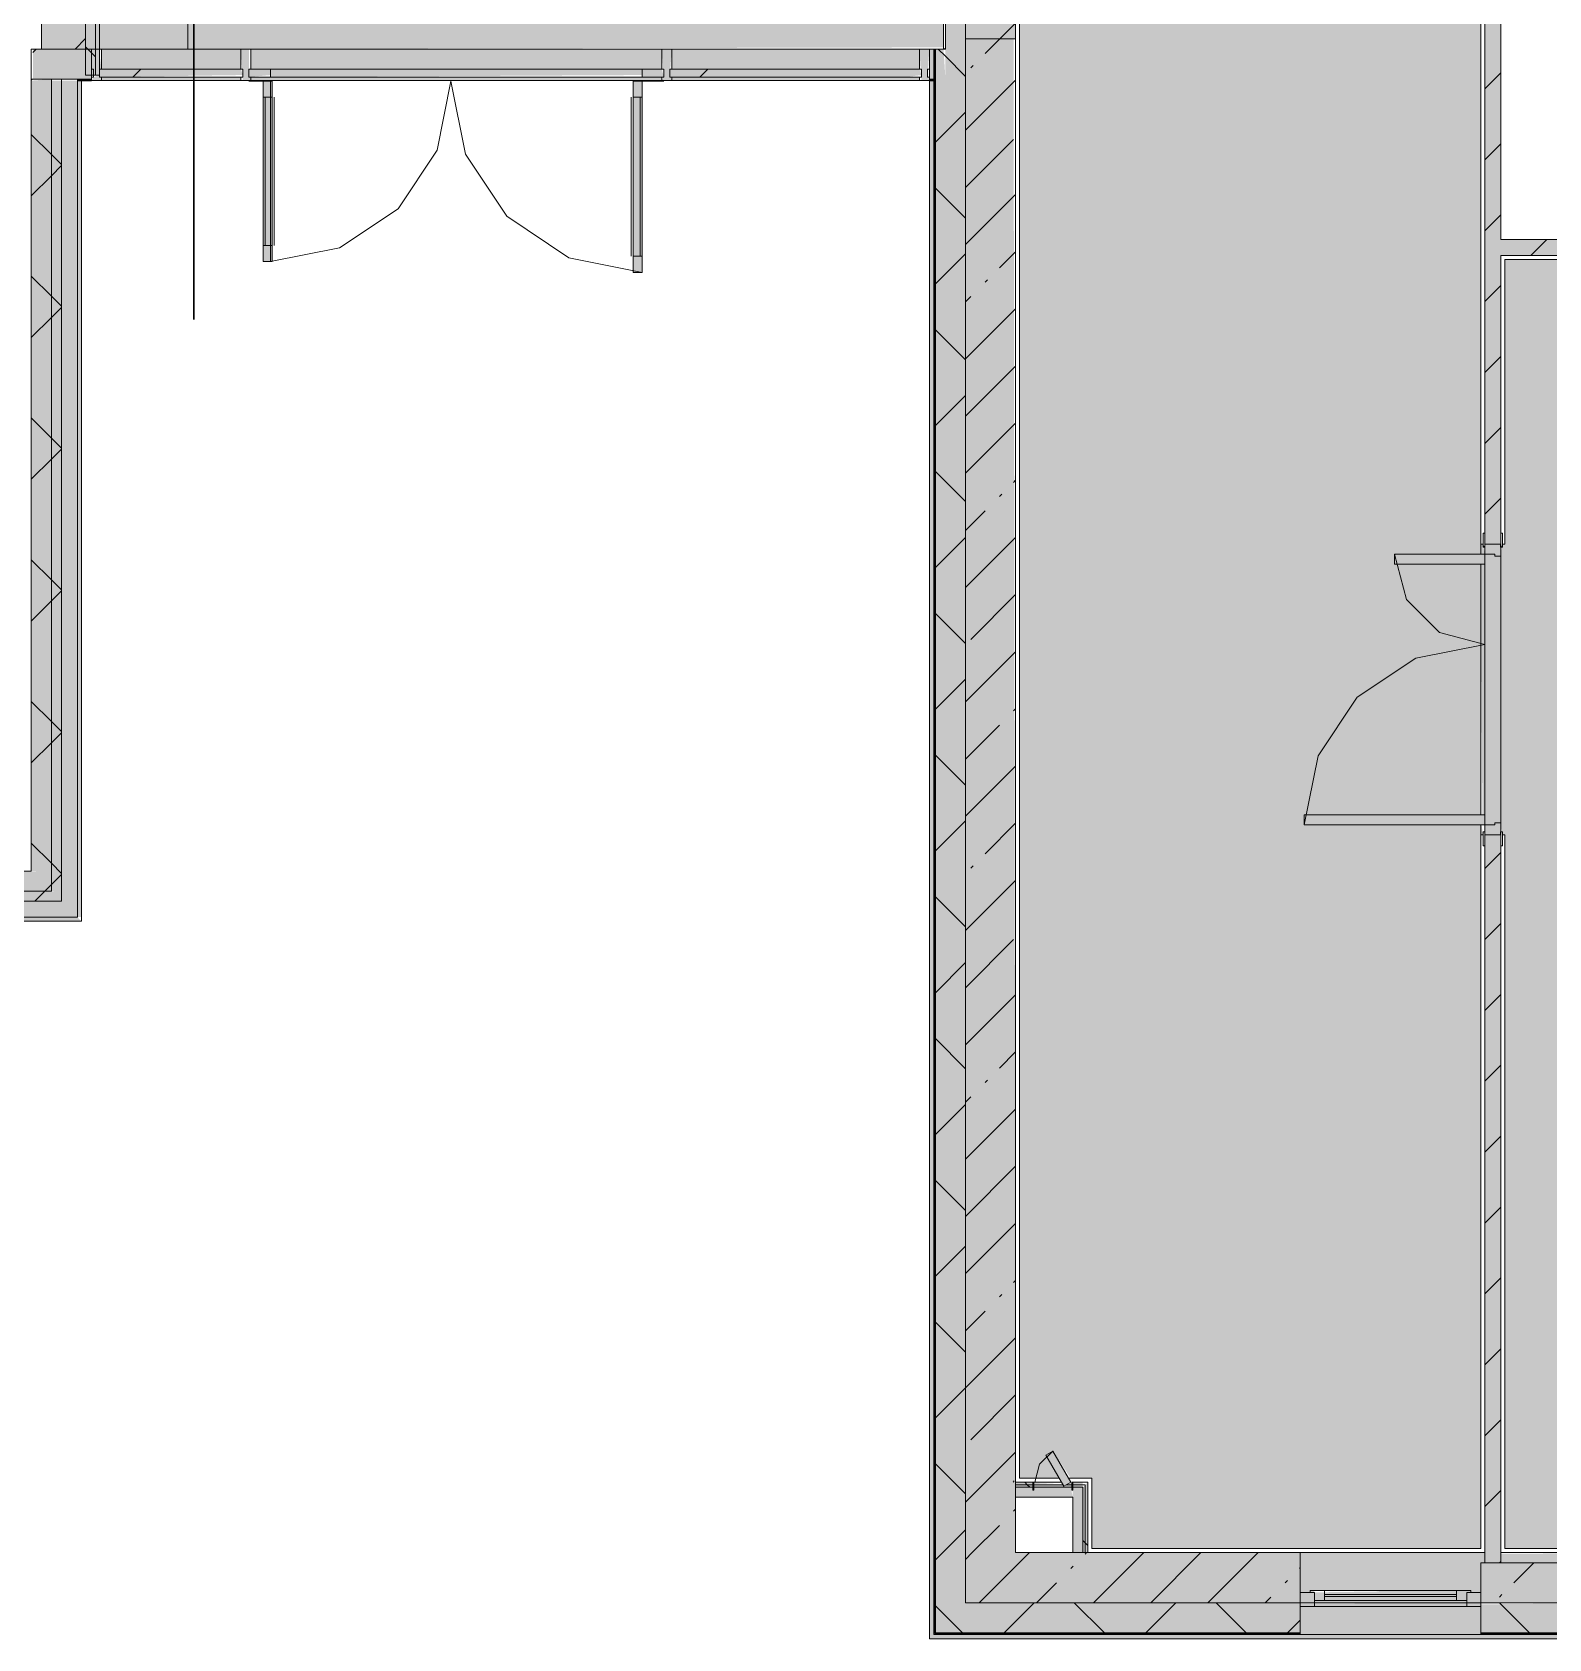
# Model space of a CAD drawing. Header units: millimetres. Extents: x -3817 to 677485, y -22715 to 103890.
# Drawn here: x -481.9 to -422.3, y -19606.1 to -19543 of the extents above; entities that cross this region are included whole.
import ezdxf

# ---------------------------------------------------------------- set-up
doc = ezdxf.new("R2010")
doc.units = ezdxf.units.MM
doc.layers.add('PDF _Геометрия', color=7, linetype='Continuous', true_color=0x1d1d1d)
doc.layers.add('PDF _Сплошная заливка', color=7, linetype='Continuous', true_color=0xffffff)

msp = doc.modelspace()

# ---------------------------------------------------------------- hatches: boundary and pattern name
at = {"layer": 'PDF _Сплошная заливка', "transparency": 33554559}
for points in [[(-480.3, -19543.639), (-479.791, -19543.639), (-479.791, -19512.931), (-481.523, -19512.931), (-481.523, -19543.639)], [(-473.295, -19544.875), (-473.374, -19544.584), (-473.374, -19543.639), (-473.689, -19543.639), (-473.61, -19544.875), (-473.374, -19544.875)], [(-472.118, -19544.426), (-457.154, -19544.426), (-457.154, -19543.639), (-473.295, -19543.639), (-473.295, -19544.426), (-472.524, -19544.426)], [(-457.154, -19544.875), (-456.76, -19544.875), (-456.839, -19544.662), (-456.76, -19543.639), (-457.154, -19543.639), (-457.075, -19544.741)], [(-456.76, -19544.426), (-447.036, -19544.426), (-447.036, -19543.639), (-456.76, -19543.639), (-456.76, -19544.324)], [(-446.643, -19544.875), (-446.721, -19544.662), (-446.643, -19543.639), (-447.036, -19543.639), (-446.958, -19544.875)], [(-446.091, -19604.66), (-445.225, -19604.66), (-445.225, -19544.82), (-446.013, -19544.82), (-446.091, -19543.639), (-446.406, -19543.639), (-446.406, -19604.66)], [(-443.257, -19602.692), (-443.338, -19543.245), (-445.225, -19543.245), (-445.225, -19602.692), (-444.243, -19602.692)], [(-479.24, -19544.741), (-473.61, -19544.662), (-473.689, -19544.426), (-479.24, -19544.426), (-479.24, -19544.662)], [(-472.524, -19544.741), (-457.926, -19544.662), (-457.926, -19544.426), (-472.524, -19544.426), (-472.524, -19544.662)], [(-447.571, -19544.741), (-446.958, -19544.662), (-447.036, -19544.426), (-456.839, -19544.426), (-456.839, -19544.741)], [(-481.917, -19575.921), (-481.13, -19575.921), (-481.13, -19544.82), (-481.917, -19544.883), (-481.917, -19574.729)], [(-481.13, -19576.709), (-480.736, -19576.709), (-480.736, -19544.883), (-481.13, -19544.883), (-481.13, -19575.921)], [(-480.736, -19577.102), (-480.106, -19577.102), (-480.106, -19544.883), (-480.736, -19544.883), (-480.736, -19576.709)], [(-480.106, -19577.732), (-479.949, -19577.728), (-479.949, -19544.883), (-480.106, -19544.883), (-480.106, -19577.102)], [(-473.689, -19544.875), (-473.689, -19544.741), (-479.161, -19544.741), (-479.161, -19544.875), (-475.775, -19544.875)], [(-458.28, -19544.875), (-457.154, -19544.875), (-457.154, -19544.741), (-473.295, -19544.741), (-473.295, -19544.875), (-463.936, -19544.875)], [(-441.013, -19600.125), (-440.619, -19600.125), (-440.623, -19600.027), (-443.257, -19600.027), (-443.257, -19600.125), (-441.092, -19600.125)], [(-440.619, -19602.692), (-440.521, -19602.692), (-440.521, -19600.027), (-440.619, -19600.125), (-440.619, -19602.57)], [(-439.389, -19604.66), (-432.076, -19604.66), (-432.076, -19602.692), (-445.225, -19602.692), (-445.225, -19604.66)], [(-431.207, -19604.566), (-425.541, -19604.566), (-425.48, -19604.221), (-425.541, -19604.172), (-431.525, -19604.251), (-431.525, -19604.566)], [(-298.223, -19606.078), (-298.223, -19605.904), (-446.469, -19605.841), (-446.469, -19604.66), (-446.643, -19604.66), (-446.643, -19606.078), (-300.29, -19606.078)], [(-432.076, -19605.904), (-424.99, -19605.841), (-424.99, -19604.66), (-432.076, -19604.701), (-432.076, -19605.865)]]:
    msp.add_hatch(color=256, dxfattribs=at).paths.add_polyline_path(points)
h = msp.add_hatch(color=256, dxfattribs=at)
h.paths.add_polyline_path([(-424.99, -19602.534), (-424.99, -19574.11), (-431.919, -19574.11), (-431.919, -19573.717), (-424.99, -19573.717), (-424.99, -19563.874), (-428.376, -19563.874), (-428.376, -19563.481), (-424.99, -19563.481), (-424.99, -19522.144), (-429.084, -19522.144), (-429.084, -19522.049), (-429.399, -19521.986), (-429.399, -19521.041), (-429.753, -19521.041), (-429.675, -19520.805), (-429.675, -19520.411), (-430.068, -19520.411), (-430.068, -19520.254), (-439.517, -19520.254), (-439.55, -19520.411), (-439.911, -19520.461), (-439.911, -19521.041), (-440.186, -19521.041), (-440.186, -19522.049), (-440.501, -19522.049), (-440.501, -19522.144), (-443.099, -19522.144), (-443.099, -19528.041), (-443.194, -19528.041), (-443.257, -19528.355), (-444.595, -19528.363), (-444.595, -19528.71), (-444.832, -19528.631), (-445.225, -19528.71), (-445.225, -19538.867), (-444.595, -19538.788), (-444.595, -19539.142), (-443.194, -19539.142), (-443.194, -19539.457), (-443.099, -19539.457), (-443.099, -19599.77), (-441.547, -19599.77), (-442.073, -19598.858), (-441.8, -19598.701), (-441.092, -19599.77), (-440.265, -19599.77), (-440.265, -19602.534), (-431.207, -19602.534)], flags=0)
h.paths.add_polyline_path([(-429.399, -19520.411), (-429.399, -19520.348), (-429.084, -19520.348), (-429.124, -19520.254), (-429.675, -19520.254), (-429.675, -19520.411)], flags=0)
h.paths.add_polyline_path([(-439.911, -19520.411), (-439.911, -19520.254), (-440.501, -19520.254), (-440.501, -19520.348), (-440.186, -19520.411)], flags=0)
h = msp.add_hatch(color=256, dxfattribs=at)
h.paths.add_polyline_path([(-443.257, -19543.245), (-443.257, -19539.261), (-445.225, -19539.335), (-445.225, -19543.245), (-443.338, -19543.245)], flags=0)
h.paths.add_polyline_path([(-444.832, -19528.237), (-443.257, -19528.237), (-443.257, -19520.411), (-445.225, -19520.461), (-445.177, -19528.237)], flags=0)
h = msp.add_hatch(color=256, dxfattribs=at)
h.paths.add_polyline_path([(-475.775, -19543.639), (-446.091, -19539.457), (-446.013, -19539.261), (-445.288, -19539.261), (-445.288, -19538.867), (-452.312, -19538.867), (-452.312, -19538.473), (-445.225, -19538.473), (-445.3, -19529.025), (-448.375, -19529.025), (-448.375, -19528.631), (-445.225, -19528.631), (-445.288, -19528.237), (-446.091, -19528.237), (-446.091, -19521.647), (-472.413, -19521.671), (-472.413, -19529.151), (-472.807, -19529.151), (-472.807, -19521.671), (-475.775, -19521.647), (-475.775, -19527.698), (-473.735, -19528.876), (-473.893, -19529.148), (-475.775, -19528.061), (-475.775, -19541.334)], flags=0)
h.paths.add_polyline_path([(-458.241, -19528.946), (-458.241, -19521.671), (-457.847, -19521.671), (-457.847, -19528.946)], flags=0)
h = msp.add_hatch(color=256, dxfattribs=at)
h.paths.add_polyline_path([(-446.013, -19544.82), (-445.225, -19544.82), (-445.288, -19539.261), (-446.013, -19539.261), (-446.013, -19544.662)], flags=0)
h.paths.add_polyline_path([(-445.288, -19528.237), (-445.225, -19521.647), (-446.013, -19521.647), (-446.013, -19528.237)], flags=0)
h = msp.add_hatch(color=256, dxfattribs=at)
h.paths.add_polyline_path([(-424.202, -19603.086), (-424.202, -19574.504), (-424.832, -19574.504), (-424.832, -19603.086)], flags=0)
h.paths.add_polyline_path([(-424.832, -19563.087), (-424.202, -19563.085), (-424.202, -19521.986), (-424.832, -19521.986), (-424.832, -19563.079)], flags=0)
h = msp.add_hatch(color=256, dxfattribs=at)
h.paths.add_polyline_path([(-475.775, -19543.639), (-446.091, -19543.575), (-446.091, -19539.457), (-473.718, -19543.349)], flags=0)
h.paths.add_polyline_path([(-479.24, -19543.639), (-475.775, -19543.639), (-475.775, -19533.049), (-479.24, -19533.049), (-479.24, -19541.334)], flags=0)
h = msp.add_hatch(color=256, dxfattribs=at)
h.paths.add_polyline_path([(-481.051, -19544.82), (-479.555, -19544.82), (-479.555, -19544.662), (-479.791, -19544.662), (-479.791, -19543.639), (-481.854, -19543.639), (-481.854, -19544.82), (-481.13, -19544.82)], flags=0)
h.paths.add_polyline_path([(-446.469, -19544.82), (-446.469, -19543.639), (-446.643, -19543.639), (-446.643, -19544.82)], flags=0)
h = msp.add_hatch(color=256, dxfattribs=at)
h.paths.add_polyline_path([(-479.161, -19544.875), (-479.24, -19544.662), (-479.476, -19544.741), (-479.555, -19544.875), (-479.24, -19544.875)], flags=0)
h.paths.add_polyline_path([(-479.24, -19544.426), (-479.161, -19544.426), (-479.24, -19543.836)], flags=0)
h = msp.add_hatch(color=256, dxfattribs=at)
h.paths.add_polyline_path([(-473.374, -19544.741), (-472.524, -19544.662), (-472.524, -19544.426), (-473.374, -19544.426), (-473.374, -19544.662)], flags=0)
h.paths.add_polyline_path([(-457.075, -19544.741), (-457.154, -19544.426), (-457.926, -19544.426), (-457.926, -19544.741), (-457.154, -19544.741)], flags=0)
h = msp.add_hatch(color=256, dxfattribs=at)
h.paths.add_polyline_path([(-420.817, -19551.749), (-420.817, -19551.119), (-424.202, -19551.119), (-424.202, -19551.749), (-421.053, -19551.749)], flags=0)
h.paths.add_polyline_path([(-407.038, -19551.749), (-407.038, -19551.119), (-413.337, -19551.119), (-413.337, -19551.749), (-407.038, -19551.749)], flags=0)
h = msp.add_hatch(color=256, dxfattribs=at)
h.paths.add_polyline_path([(-398.478, -19602.534), (-367, -19602.534), (-367, -19599.936), (-363.85, -19599.936), (-363.85, -19602.534), (-349.087, -19602.534), (-349.087, -19563.248), (-363.417, -19563.248), (-363.417, -19570.567), (-363.732, -19570.555), (-363.732, -19563.248), (-407.195, -19563.248), (-407.195, -19551.906), (-420.108, -19551.906), (-420.108, -19558.442), (-420.423, -19558.442), (-420.423, -19551.906), (-424.045, -19551.906), (-424.045, -19563.087), (-424.139, -19563.087), (-424.215, -19563.555), (-424.676, -19563.481), (-424.832, -19563.481), (-424.876, -19563.874), (-424.99, -19563.874), (-424.925, -19573.717), (-424.832, -19573.717), (-424.832, -19574.11), (-424.202, -19574.11), (-424.139, -19574.504), (-424.045, -19574.504), (-424.045, -19602.534), (-408.632, -19602.534), (-408.632, -19599.936), (-405.483, -19599.936), (-405.483, -19602.534), (-402.471, -19602.534)], flags=0)
h.paths.add_polyline_path([(-424.895, -19574.504), (-424.957, -19574.11), (-424.99, -19574.11), (-424.99, -19574.504)], flags=0)
h.paths.add_polyline_path([(-424.895, -19563.481), (-424.832, -19563.481), (-424.895, -19563.087), (-424.99, -19563.087), (-424.99, -19563.481)], flags=0)
at = {"layer": 'PDF _Сплошная заливка', "true_color": 0xe2e2e2, "transparency": 33554559}
h = msp.add_hatch(color=254, dxfattribs=at)
h.paths.add_polyline_path([(-424.832, -19574.504), (-424.202, -19574.504), (-424.202, -19574.032), (-424.439, -19574.11), (-424.832, -19574.11)], flags=0)
h.paths.add_polyline_path([(-424.202, -19563.559), (-424.202, -19563.087), (-424.832, -19563.087), (-424.832, -19563.481), (-424.215, -19563.555)], flags=0)
for points in [[(-424.832, -19563.874), (-424.854, -19563.481), (-428.376, -19563.481), (-428.376, -19563.874), (-424.872, -19563.874)], [(-429.351, -19574.11), (-424.832, -19574.11), (-424.832, -19573.717), (-431.919, -19573.717), (-431.919, -19574.11), (-429.98, -19574.11)], [(-441.364, -19600.086), (-441.092, -19599.928), (-441.8, -19598.701), (-442.073, -19598.858), (-441.547, -19599.77)]]:
    msp.add_hatch(color=254, dxfattribs=at).paths.add_polyline_path(points)
at = {"layer": 'PDF _Сплошная заливка', "transparency": 33554559}
h = msp.add_hatch(color=256, dxfattribs=at)
h.paths.add_polyline_path([(-481.13, -19576.709), (-481.13, -19575.921), (-486.641, -19575.98), (-486.641, -19576.709), (-481.917, -19576.709)], flags=0)
h.paths.add_polyline_path([(-551.537, -19576.709), (-541.915, -19576.664), (-541.915, -19575.921), (-551.537, -19575.991)], flags=0)
h.paths.add_polyline_path([(-525.376, -19576.709), (-525.376, -19575.921), (-534.828, -19575.921), (-534.828, -19576.709), (-526.006, -19576.709)], flags=0)
h.paths.add_polyline_path([(-513.03, -19576.709), (-503.176, -19576.709), (-503.176, -19575.921), (-518.29, -19575.921), (-518.29, -19576.709)], flags=0)
h = msp.add_hatch(color=256, dxfattribs=at)
h.paths.add_polyline_path([(-481.917, -19577.102), (-480.736, -19577.102), (-480.736, -19576.709), (-486.641, -19576.787), (-486.641, -19577.102), (-482.783, -19577.102)], flags=0)
h.paths.add_polyline_path([(-503.176, -19577.102), (-503.176, -19576.709), (-518.29, -19576.787), (-518.29, -19577.102), (-513.03, -19577.102)], flags=0)
h.paths.add_polyline_path([(-534.828, -19577.102), (-525.376, -19577.102), (-525.376, -19576.709), (-534.828, -19576.787)], flags=0)
h.paths.add_polyline_path([(-551.363, -19577.102), (-541.915, -19577.102), (-541.915, -19576.709), (-551.537, -19576.787), (-551.537, -19577.102)], flags=0)
h = msp.add_hatch(color=256, dxfattribs=at)
h.paths.add_polyline_path([(-480.3, -19577.732), (-480.106, -19577.732), (-480.112, -19577.102), (-486.641, -19577.102), (-486.641, -19577.732), (-480.736, -19577.732)], flags=0)
h.paths.add_polyline_path([(-529.394, -19577.732), (-525.376, -19577.732), (-525.376, -19577.102), (-534.828, -19577.102), (-534.828, -19577.732)], flags=0)
h.paths.add_polyline_path([(-518.29, -19577.732), (-503.176, -19577.732), (-503.176, -19577.102), (-518.29, -19577.102)], flags=0)
h.paths.add_polyline_path([(-551.537, -19577.732), (-541.915, -19577.732), (-541.915, -19577.102), (-551.537, -19577.102)], flags=0)
h = msp.add_hatch(color=256, dxfattribs=at)
h.paths.add_polyline_path([(-480.116, -19577.89), (-479.949, -19577.89), (-480.115, -19577.732), (-486.641, -19577.732), (-486.641, -19577.89), (-480.3, -19577.89)], flags=0)
h.paths.add_polyline_path([(-518.29, -19577.89), (-503.176, -19577.89), (-503.176, -19577.732), (-518.29, -19577.732)], flags=0)
h.paths.add_polyline_path([(-525.376, -19577.89), (-525.376, -19577.732), (-534.828, -19577.732), (-534.828, -19577.89), (-526.006, -19577.89)], flags=0)
h.paths.add_polyline_path([(-551.363, -19577.89), (-541.915, -19577.89), (-541.915, -19577.732), (-551.537, -19577.732), (-551.537, -19577.89)], flags=0)
h = msp.add_hatch(color=256, dxfattribs=at)
h.paths.add_polyline_path([(-441.262, -19600.027), (-440.619, -19600.027), (-440.619, -19599.928), (-441.098, -19599.932)], flags=0)
h.paths.add_polyline_path([(-443.099, -19600.027), (-441.444, -19599.947), (-441.455, -19599.928), (-443.257, -19599.928), (-443.257, -19600.027)], flags=0)
at = {"layer": 'PDF _Сплошная заливка', "true_color": 0xe7e7e7, "transparency": 33554559}
for points in [[(-442.2, -19600.519), (-441.013, -19600.519), (-441.092, -19600.125), (-443.257, -19600.125), (-443.257, -19600.519), (-443.099, -19600.519)], [(-440.619, -19602.692), (-440.619, -19600.125), (-441.013, -19600.125), (-441.013, -19602.692), (-440.888, -19602.692)]]:
    msp.add_hatch(color=254, dxfattribs=at).paths.add_polyline_path(points)
at = {"layer": 'PDF _Сплошная заливка', "transparency": 33554559}
h = msp.add_hatch(color=256, dxfattribs=at)
h.paths.add_polyline_path([(-249.327, -19604.66), (-235.626, -19604.66), (-235.626, -19603.086), (-227.359, -19603.086), (-227.359, -19604.66), (-220.273, -19604.66), (-220.273, -19602.692), (-255.704, -19602.692), (-255.704, -19603.086), (-253.736, -19603.086), (-253.736, -19604.66), (-253.185, -19604.66)], flags=0)
h.paths.add_polyline_path([(-384.44, -19604.66), (-384.44, -19603.086), (-376.173, -19603.086), (-376.173, -19604.66), (-369.086, -19604.66), (-369.086, -19602.692), (-404.518, -19602.692), (-404.518, -19603.086), (-402.55, -19603.086), (-402.55, -19604.66), (-384.991, -19604.66)], flags=0)
h.paths.add_polyline_path([(-284.05, -19604.66), (-276.964, -19604.66), (-276.964, -19602.692), (-284.05, -19602.703), (-284.05, -19602.987), (-284.05, -19603.086), (-284.05, -19603.951)], flags=0)
h.paths.add_polyline_path([(-262.791, -19604.66), (-262.791, -19602.692), (-269.877, -19602.745), (-269.877, -19604.66), (-263.342, -19604.66)], flags=0)
h.paths.add_polyline_path([(-202.163, -19604.66), (-202.163, -19602.692), (-213.186, -19602.692), (-213.186, -19603.086), (-209.249, -19603.086), (-209.249, -19604.66), (-202.714, -19604.66)], flags=0)
h.paths.add_polyline_path([(-320.663, -19604.66), (-320.663, -19603.086), (-312.395, -19603.086), (-312.395, -19604.66), (-305.309, -19604.66), (-305.309, -19602.692), (-340.741, -19602.692), (-340.741, -19603.086), (-338.772, -19603.091), (-338.772, -19604.66), (-321.214, -19604.66)], flags=0)
h.paths.add_polyline_path([(-432.076, -19604.66), (-424.99, -19604.66), (-424.99, -19603.086), (-424.832, -19603.086), (-424.832, -19602.692), (-432.076, -19602.692), (-432.076, -19604.566)], flags=0)
h.paths.add_polyline_path([(-176.731, -19604.66), (-176.18, -19604.632), (-176.18, -19603.086), (-174.605, -19603.086), (-174.605, -19602.692), (-195.077, -19602.692), (-195.077, -19603.086), (-194.289, -19603.086), (-194.289, -19604.66), (-189.329, -19604.66)], flags=0)
h.paths.add_polyline_path([(-414.842, -19604.66), (-411.604, -19604.66), (-411.604, -19602.692), (-424.202, -19602.73), (-424.202, -19603.086), (-418.691, -19603.086), (-418.691, -19604.66), (-418.14, -19604.66)], flags=0)
h.paths.add_polyline_path([(-362, -19604.66), (-354.914, -19604.66), (-354.914, -19603.086), (-349.087, -19603.086), (-349.087, -19602.692), (-362, -19602.764), (-362, -19604.566)], flags=0)
h.paths.add_polyline_path([(-179.889, -19604.566), (-189.329, -19604.566), (-189.329, -19604.251), (-189.329, -19604.172), (-176.731, -19604.251), (-176.731, -19604.566)], flags=0)
h.paths.add_polyline_path([(-208.698, -19604.566), (-208.698, -19604.251), (-208.698, -19604.172), (-202.714, -19604.251), (-202.714, -19604.566)], flags=0)
h.paths.add_polyline_path([(-189.88, -19604.566), (-193.738, -19604.566), (-193.738, -19604.251), (-193.738, -19604.172), (-189.88, -19604.251), (-189.88, -19604.387)], flags=0)
h.paths.add_polyline_path([(-277.515, -19604.566), (-283.499, -19604.566), (-283.499, -19604.251), (-283.499, -19604.172), (-277.515, -19604.251)], flags=0)
h.paths.add_polyline_path([(-226.808, -19604.566), (-226.808, -19604.251), (-226.808, -19604.172), (-220.824, -19604.251), (-220.824, -19604.566)], flags=0)
h.paths.add_polyline_path([(-249.327, -19604.566), (-253.185, -19604.566), (-253.185, -19604.251), (-253.185, -19604.172), (-249.327, -19604.251)], flags=0)
h.paths.add_polyline_path([(-305.86, -19604.566), (-311.844, -19604.566), (-311.87, -19604.238), (-311.844, -19604.172), (-305.86, -19604.251), (-305.86, -19604.433)], flags=0)
h.paths.add_polyline_path([(-248.776, -19604.566), (-248.776, -19604.251), (-248.776, -19604.172), (-236.178, -19604.251), (-236.178, -19604.566)], flags=0)
h.paths.add_polyline_path([(-267.561, -19604.566), (-269.326, -19604.566), (-269.326, -19604.251), (-269.326, -19604.172), (-263.342, -19604.251), (-263.342, -19604.566)], flags=0)
h.paths.add_polyline_path([(-397.589, -19604.566), (-397.589, -19604.251), (-397.589, -19604.172), (-384.991, -19604.251), (-384.991, -19604.566)], flags=0)
h.paths.add_polyline_path([(-369.637, -19604.566), (-375.622, -19604.566), (-375.622, -19604.251), (-375.622, -19604.172), (-369.637, -19604.251)], flags=0)
h.paths.add_polyline_path([(-338.221, -19604.566), (-338.221, -19604.251), (-338.221, -19604.172), (-334.363, -19604.251), (-334.363, -19604.566), (-337.481, -19604.566)], flags=0)
h.paths.add_polyline_path([(-333.019, -19604.566), (-333.812, -19604.566), (-333.812, -19604.251), (-333.812, -19604.172), (-321.214, -19604.251), (-321.214, -19604.566)], flags=0)
h.paths.add_polyline_path([(-398.478, -19604.566), (-401.999, -19604.566), (-401.999, -19604.251), (-401.999, -19604.172), (-398.14, -19604.251), (-398.14, -19604.566)], flags=0)
h.paths.add_polyline_path([(-361.433, -19604.566), (-361.449, -19604.566), (-361.449, -19604.251), (-361.449, -19604.172), (-355.465, -19604.251), (-355.465, -19604.566)], flags=0)
h.paths.add_polyline_path([(-430.8, -19604.566), (-431.525, -19604.511), (-431.525, -19604.251), (-431.525, -19604.172), (-425.541, -19604.251), (-425.541, -19604.566), (-430.659, -19604.566)], flags=0)
h.paths.add_polyline_path([(-418.14, -19604.566), (-418.14, -19604.251), (-418.14, -19604.172), (-412.156, -19604.251), (-412.156, -19604.566), (-414.842, -19604.566)], flags=0)
h.paths.add_polyline_path([(-347.827, -19603.086), (-347.827, -19602.692), (-348.496, -19602.715), (-348.496, -19603.086)], flags=0)
h = msp.add_hatch(color=256, dxfattribs=at)
h.paths.add_polyline_path([(-269.877, -19604.66), (-269.877, -19603.086), (-276.964, -19603.086), (-276.964, -19604.66)], flags=0)
h.paths.add_polyline_path([(-286.806, -19604.66), (-284.05, -19604.66), (-284.05, -19603.086), (-286.806, -19603.086), (-286.806, -19604.03)], flags=0)
h.paths.add_polyline_path([(-209.249, -19604.66), (-209.249, -19603.086), (-213.186, -19603.086), (-213.186, -19604.66)], flags=0)
h.paths.add_polyline_path([(-227.359, -19604.66), (-227.359, -19603.086), (-235.626, -19603.086), (-235.626, -19604.66), (-234.832, -19604.66)], flags=0)
h.paths.add_polyline_path([(-424.99, -19604.66), (-418.691, -19604.66), (-418.691, -19603.086), (-424.99, -19603.086), (-424.99, -19604.454)], flags=0)
h.paths.add_polyline_path([(-402.55, -19604.66), (-402.55, -19603.086), (-404.518, -19603.086), (-404.518, -19604.66)], flags=0)
h.paths.add_polyline_path([(-174.605, -19604.66), (-174.605, -19603.086), (-176.18, -19603.157), (-176.18, -19604.66)], flags=0)
h.paths.add_polyline_path([(-255.704, -19604.66), (-253.736, -19604.66), (-253.736, -19603.086), (-255.704, -19603.086), (-255.704, -19603.951)], flags=0)
h.paths.add_polyline_path([(-338.772, -19604.66), (-338.772, -19603.086), (-340.741, -19603.086), (-340.741, -19604.66)], flags=0)
h.paths.add_polyline_path([(-347.827, -19604.66), (-347.827, -19603.086), (-354.914, -19603.086), (-354.914, -19604.66), (-349.384, -19604.66)], flags=0)
h.paths.add_polyline_path([(-194.289, -19604.66), (-194.289, -19603.086), (-195.077, -19603.086), (-195.077, -19604.66)], flags=0)
h.paths.add_polyline_path([(-376.173, -19604.66), (-376.173, -19603.086), (-384.44, -19603.086), (-384.44, -19604.66)], flags=0)
h.paths.add_polyline_path([(-320.663, -19604.66), (-312.395, -19604.66), (-312.395, -19603.086), (-320.663, -19603.086), (-320.663, -19603.993)], flags=0)
h = msp.add_hatch(color=256, dxfattribs=at)
h.paths.add_polyline_path([(-446.406, -19605.841), (-432.076, -19605.841), (-432.076, -19604.66), (-446.406, -19604.66)], flags=0)
h.paths.add_polyline_path([(-194.289, -19605.841), (-194.289, -19604.66), (-202.163, -19604.66), (-202.103, -19605.841)], flags=0)
h.paths.add_polyline_path([(-174.605, -19605.841), (-163.975, -19605.841), (-163.975, -19604.66), (-176.18, -19604.66), (-176.18, -19605.841)], flags=0)
h.paths.add_polyline_path([(-253.736, -19605.841), (-253.736, -19604.66), (-262.791, -19604.66), (-262.791, -19605.841)], flags=0)
h.paths.add_polyline_path([(-235.626, -19605.841), (-227.359, -19605.841), (-227.359, -19604.66), (-235.626, -19604.66), (-235.626, -19605.526)], flags=0)
h.paths.add_polyline_path([(-276.964, -19605.841), (-269.877, -19605.841), (-269.877, -19604.66), (-276.964, -19604.66), (-276.964, -19605.526)], flags=0)
h.paths.add_polyline_path([(-220.273, -19605.841), (-209.249, -19605.841), (-209.249, -19604.66), (-220.273, -19604.66), (-220.273, -19605.526)], flags=0)
h.paths.add_polyline_path([(-284.05, -19605.841), (-284.05, -19604.66), (-286.806, -19604.66), (-286.806, -19605.841)], flags=0)
h.paths.add_polyline_path([(-349.384, -19605.841), (-338.772, -19605.841), (-338.772, -19604.66), (-354.914, -19604.66), (-354.914, -19605.841)], flags=0)
h.paths.add_polyline_path([(-376.173, -19605.841), (-376.173, -19604.66), (-384.44, -19604.66), (-384.44, -19605.841)], flags=0)
h.paths.add_polyline_path([(-362, -19605.841), (-362, -19604.66), (-369.086, -19604.66), (-369.086, -19605.841), (-365.748, -19605.841)], flags=0)
h.paths.add_polyline_path([(-320.663, -19605.841), (-312.395, -19605.841), (-312.395, -19604.66), (-320.663, -19604.66), (-320.663, -19605.526)], flags=0)
h.paths.add_polyline_path([(-305.309, -19605.841), (-298.223, -19605.841), (-298.223, -19604.66), (-305.309, -19604.66), (-305.309, -19605.526)], flags=0)
h.paths.add_polyline_path([(-402.55, -19605.841), (-402.55, -19604.66), (-411.604, -19604.66), (-411.604, -19605.841)], flags=0)
h.paths.add_polyline_path([(-418.691, -19605.841), (-418.691, -19604.66), (-424.99, -19604.722), (-424.99, -19605.841)], flags=0)

# ---------------------------------------------------------------- linework, layer by layer
at = {"layer": 'PDF _Геометрия', "color": 7, "lineweight": 9}
for points in [[(-475.775, -19527.698), (-475.775, -19521.647), (-476.327, -19521.647), (-476.327, -19521.986), (-476.327, -19527.301), (-476.327, -19521.986), (-476.327, -19521.647), (-476.327, -19520.411), (-479.791, -19520.411), (-479.791, -19512.931), (-481.523, -19512.931), (-481.523, -19543.639), (-479.791, -19543.639), (-479.791, -19532.498), (-479.791, -19530.923)], [(-424.202, -19521.986), (-424.832, -19521.986), (-424.832, -19562.654)], [(-421.053, -19551.119), (-421.21, -19551.119), (-421.21, -19521.986), (-421.84, -19521.986), (-424.202, -19521.986), (-424.202, -19551.119), (-421.84, -19551.119), (-421.84, -19521.986)], [(-479.791, -19532.498), (-477.901, -19532.498), (-476.327, -19532.498), (-476.327, -19530.45), (-476.327, -19527.743), (-476.327, -19532.498), (-479.791, -19532.498), (-479.791, -19532.891), (-479.791, -19533.049), (-479.791, -19544.662), (-479.24, -19544.662), (-479.24, -19533.049), (-476.327, -19533.049), (-475.933, -19533.049), (-475.775, -19533.049), (-475.775, -19528.061)], [(-479.397, -19544.662), (-479.397, -19533.049), (-479.397, -19532.891), (-476.327, -19532.891), (-475.933, -19532.891), (-475.933, -19527.971)], [(-446.013, -19539.261), (-446.013, -19543.639), (-446.091, -19543.639), (-446.469, -19543.639), (-446.643, -19543.639), (-446.643, -19544.883), (-446.469, -19544.883), (-446.643, -19544.883), (-446.643, -19544.426)], [(-445.288, -19539.261), (-446.091, -19539.261), (-446.091, -19543.639), (-446.013, -19543.639)], [(-446.643, -19544.82), (-446.469, -19544.82), (-446.469, -19543.639), (-446.469, -19544.82), (-446.469, -19544.844), (-446.469, -19544.883), (-446.469, -19604.66), (-446.469, -19605.865), (-446.469, -19605.904), (-432.076, -19605.904), (-432.076, -19604.66), (-445.225, -19604.66), (-445.225, -19543.639), (-445.225, -19543.245), (-445.225, -19539.694), (-445.225, -19543.245), (-443.257, -19543.245), (-443.257, -19539.694)], [(-444.459, -19543.82), (-443.884, -19543.245), (-443.257, -19542.618)], [(-479.949, -19544.883), (-479.555, -19544.883), (-479.555, -19543.639), (-481.854, -19543.639), (-481.878, -19543.639), (-481.917, -19543.639), (-481.917, -19544.82), (-481.917, -19544.844), (-481.917, -19544.883)], [(-481.854, -19543.77), (-481.723, -19543.639)], [(-480.198, -19543.639), (-479.791, -19543.232)], [(-479.397, -19543.946), (-479.791, -19543.552)], [(-479.555, -19543.789), (-479.704, -19543.639)], [(-473.689, -19543.639), (-479.161, -19543.639)], [(-473.295, -19544.426), (-473.295, -19543.639), (-473.689, -19543.639), (-473.689, -19544.426), (-473.61, -19544.426), (-473.61, -19544.741), (-473.689, -19544.741), (-473.689, -19544.875), (-473.295, -19544.875), (-473.295, -19544.741)], [(-447.036, -19544.741), (-456.76, -19544.741), (-456.839, -19544.741), (-456.839, -19544.426), (-456.76, -19544.426), (-456.76, -19543.639), (-457.154, -19543.639), (-457.154, -19544.426), (-457.154, -19543.639), (-473.295, -19543.639), (-457.154, -19543.639)], [(-457.154, -19544.426), (-473.295, -19544.426), (-473.295, -19543.639)], [(-447.036, -19543.639), (-456.76, -19543.639)], [(-446.43, -19543.639), (-446.43, -19544.82), (-446.43, -19604.66), (-446.43, -19605.841), (-446.43, -19605.865), (-432.076, -19605.865)], [(-446.406, -19543.639), (-446.406, -19544.82), (-446.406, -19604.66), (-446.406, -19605.841), (-432.076, -19605.841)], [(-445.225, -19544.713), (-446.013, -19543.925), (-446.299, -19543.639)], [(-445.225, -19544.82), (-445.225, -19543.639)], [(-477.933, -19544.741), (-477.618, -19544.426)], [(-473.374, -19544.741), (-473.374, -19544.426)], [(-457.926, -19544.426), (-472.524, -19544.426)], [(-457.075, -19544.426), (-457.075, -19544.741)], [(-455.663, -19544.741), (-455.348, -19544.426)], [(-445.02, -19544.381), (-444.926, -19544.288)], [(-481.917, -19544.662), (-481.917, -19544.883), (-481.917, -19575.921), (-482.783, -19575.921), (-486.641, -19575.921), (-486.641, -19577.89), (-479.949, -19577.89), (-479.949, -19577.732), (-479.949, -19575.921), (-479.949, -19544.883), (-480.106, -19544.883)], [(-486.641, -19577.732), (-480.106, -19577.732), (-480.106, -19577.102), (-480.106, -19575.921), (-480.106, -19544.883), (-480.106, -19544.844), (-480.106, -19544.82), (-480.736, -19544.82), (-480.736, -19544.883), (-480.736, -19575.921), (-480.736, -19576.709), (-480.736, -19577.102), (-486.641, -19577.102)], [(-486.641, -19576.709), (-481.13, -19576.709), (-481.13, -19575.921), (-481.13, -19544.883), (-481.13, -19544.82), (-480.736, -19544.82)], [(-481.917, -19544.82), (-481.854, -19544.82)], [(-481.13, -19544.82), (-481.854, -19544.82), (-481.13, -19544.82), (-480.736, -19544.82), (-480.106, -19544.82), (-479.555, -19544.82)], [(-480.106, -19544.844), (-479.555, -19544.844)], [(-479.161, -19544.741), (-479.161, -19544.875), (-479.161, -19544.741)], [(-473.689, -19544.741), (-479.161, -19544.741)], [(-473.689, -19544.741), (-473.689, -19544.875), (-473.689, -19544.741)], [(-457.154, -19544.741), (-473.295, -19544.741), (-473.295, -19544.875), (-457.154, -19544.875), (-457.154, -19544.741), (-457.154, -19544.875), (-456.76, -19544.875), (-456.76, -19544.741)], [(-472.524, -19544.741), (-457.926, -19544.741)], [(-457.926, -19544.875), (-472.524, -19544.875)], [(-456.76, -19544.741), (-456.76, -19544.875), (-456.76, -19544.741)], [(-447.036, -19544.741), (-447.036, -19544.875), (-447.036, -19544.741)], [(-446.643, -19544.662), (-446.643, -19604.66), (-446.643, -19544.883)], [(-446.643, -19544.844), (-446.469, -19544.844), (-446.469, -19544.82)], [(-446.469, -19544.883), (-446.469, -19544.844)], [(-445.225, -19546.831), (-443.257, -19544.863)], [(-424.832, -19545.208), (-424.202, -19544.578)], [(-446.406, -19547.295), (-445.225, -19546.114)], [(-480.736, -19548.175), (-481.13, -19547.781), (-481.917, -19546.994)], [(-445.225, -19549.076), (-443.336, -19547.187)], [(-424.832, -19547.992), (-424.202, -19547.362)], [(-481.917, -19549.4), (-481.13, -19548.613), (-480.736, -19548.219)], [(-445.225, -19550.28), (-446.406, -19549.099)], [(-445.225, -19551.321), (-443.257, -19549.353)], [(-424.832, -19550.775), (-424.202, -19550.145)], [(-423.022, -19551.749), (-422.392, -19551.119)], [(-446.406, -19552.863), (-445.225, -19551.682)], [(-443.897, -19552.238), (-443.257, -19551.598)], [(-424.202, -19562.654), (-424.202, -19551.749), (-421.053, -19551.749)], [(-480.736, -19553.743), (-481.13, -19553.349), (-481.917, -19552.562)], [(-444.459, -19552.8), (-444.365, -19552.706)], [(-424.832, -19553.559), (-424.202, -19552.929)], [(-481.917, -19554.968), (-481.13, -19554.181), (-480.736, -19553.787)], [(-445.225, -19553.566), (-445.02, -19553.361)], [(-445.225, -19555.811), (-443.257, -19553.843)], [(-445.225, -19555.848), (-446.406, -19554.667)], [(-424.832, -19556.343), (-424.202, -19555.713)], [(-445.225, -19558.056), (-443.257, -19556.088)], [(-446.406, -19558.43), (-445.225, -19557.249)], [(-480.736, -19559.31), (-481.13, -19558.916), (-481.917, -19558.129)], [(-445.225, -19560.301), (-443.257, -19558.333)], [(-424.832, -19559.127), (-424.202, -19558.497)], [(-481.917, -19560.536), (-481.13, -19559.748), (-480.736, -19559.355)], [(-445.225, -19561.415), (-446.406, -19560.234)], [(-443.336, -19560.657), (-443.257, -19560.578)], [(-443.897, -19561.218), (-443.804, -19561.125)], [(-424.832, -19561.911), (-424.202, -19561.281)], [(-445.225, -19562.546), (-444.459, -19561.779)], [(-446.406, -19563.998), (-445.225, -19562.817)], [(-445.225, -19564.791), (-443.257, -19562.823)], [(-424.832, -19563.087), (-424.202, -19563.087)], [(-424.202, -19563.205), (-424.202, -19574.386)], [(-480.736, -19564.878), (-481.13, -19564.484), (-481.917, -19563.697)], [(-424.832, -19573.717), (-424.832, -19563.874)], [(-481.917, -19566.103), (-481.13, -19565.316), (-480.736, -19564.922)], [(-445.02, -19566.831), (-443.257, -19565.068)], [(-445.225, -19566.983), (-446.406, -19565.802)], [(-445.225, -19569.281), (-443.257, -19567.313)], [(-446.406, -19569.566), (-445.225, -19568.385)], [(-480.736, -19570.445), (-481.13, -19570.052), (-481.917, -19569.264)], [(-443.336, -19569.637), (-443.257, -19569.558)], [(-445.225, -19571.526), (-443.897, -19570.198)], [(-481.917, -19571.671), (-481.13, -19570.883), (-480.736, -19570.49)], [(-445.225, -19572.55), (-446.406, -19571.369)], [(-445.225, -19573.771), (-443.257, -19571.803)], [(-446.406, -19575.133), (-445.225, -19573.952)], [(-444.459, -19575.249), (-443.257, -19574.048)], [(-424.202, -19574.504), (-424.832, -19574.504)], [(-480.736, -19576.013), (-481.13, -19575.619), (-481.917, -19574.832)], [(-424.832, -19574.937), (-424.832, -19603.086), (-424.99, -19603.086), (-424.99, -19604.66), (-418.691, -19604.66), (-418.691, -19605.904), (-411.604, -19605.904), (-411.604, -19604.66), (-418.691, -19604.66), (-424.99, -19604.66), (-424.99, -19605.904), (-418.691, -19605.904), (-418.691, -19604.66), (-418.691, -19603.086), (-424.202, -19603.086), (-424.202, -19574.937)], [(-424.832, -19575.829), (-424.202, -19575.2)], [(-445.02, -19575.811), (-444.926, -19575.717)], [(-481.781, -19577.102), (-481.387, -19576.709), (-481.13, -19576.451), (-480.736, -19576.057)], [(-445.225, -19578.261), (-443.257, -19576.293)], [(-445.225, -19578.118), (-446.406, -19576.937)], [(-424.832, -19578.613), (-424.202, -19577.983)], [(-445.225, -19580.506), (-443.336, -19578.617)], [(-446.406, -19580.701), (-445.225, -19579.52)], [(-445.225, -19582.751), (-443.257, -19580.783)], [(-424.832, -19581.397), (-424.202, -19580.767)], [(-445.225, -19583.686), (-446.406, -19582.505)], [(-443.897, -19583.668), (-443.257, -19583.028)], [(-424.832, -19584.181), (-424.202, -19583.551)], [(-444.459, -19584.229), (-444.365, -19584.136)], [(-445.225, -19584.996), (-445.02, -19584.791)], [(-446.406, -19586.268), (-445.225, -19585.087)], [(-445.225, -19587.241), (-443.257, -19585.273)], [(-424.832, -19586.965), (-424.202, -19586.335)], [(-445.225, -19589.486), (-443.257, -19587.518)], [(-445.225, -19589.253), (-446.406, -19588.072)], [(-424.832, -19589.748), (-424.202, -19589.118)], [(-445.225, -19591.731), (-443.257, -19589.763)], [(-446.406, -19591.836), (-445.225, -19590.655)], [(-443.336, -19592.087), (-443.257, -19592.008)], [(-424.832, -19592.532), (-424.202, -19591.902)], [(-443.897, -19592.648), (-443.804, -19592.555)], [(-445.225, -19594.821), (-446.406, -19593.64)], [(-445.225, -19593.976), (-444.459, -19593.209)], [(-445.225, -19596.221), (-443.257, -19594.253)], [(-424.832, -19595.316), (-424.202, -19594.686)], [(-446.406, -19597.403), (-445.225, -19596.222)], [(-445.02, -19598.261), (-443.257, -19596.498)], [(-424.832, -19598.1), (-424.202, -19597.47)], [(-445.225, -19600.711), (-443.257, -19598.743)], [(-445.225, -19600.388), (-446.406, -19599.207)], [(-443.359, -19599.924), (-443.31, -19599.875)], [(-442.588, -19599.928), (-441.455, -19599.928), (-443.257, -19599.928), (-443.257, -19600.519), (-441.013, -19600.519), (-441.013, -19602.692), (-440.422, -19602.692), (-440.422, -19599.928), (-440.521, -19599.928), (-441.013, -19599.928)], [(-442.705, -19600.125), (-442.803, -19600.027), (-442.902, -19599.928)], [(-443.257, -19600.027), (-441.398, -19600.027)], [(-443.257, -19600.125), (-441.013, -19600.125), (-440.619, -19600.125), (-440.619, -19602.692)], [(-441.013, -19600.519), (-442.588, -19600.519)], [(-441.262, -19600.027), (-441.013, -19600.027), (-440.619, -19600.027), (-440.521, -19600.027), (-440.521, -19602.692)], [(-424.832, -19600.884), (-424.202, -19600.254)], [(-443.336, -19601.067), (-443.257, -19600.988)], [(-446.406, -19602.971), (-445.225, -19601.79)], [(-445.225, -19602.956), (-444.961, -19602.692), (-443.897, -19601.628)], [(-440.422, -19602.408), (-440.521, -19602.309), (-440.619, -19602.211)], [(-444.685, -19604.66), (-442.716, -19602.692)], [(-440.53, -19602.75), (-440.471, -19602.692)], [(-440.195, -19604.66), (-438.226, -19602.692)], [(-437.95, -19604.66), (-435.981, -19602.692)], [(-435.705, -19604.66), (-433.736, -19602.692)], [(-424.99, -19604.66), (-432.076, -19604.66), (-432.076, -19602.692), (-424.832, -19602.692)], [(-424.832, -19603.086), (-424.202, -19603.086)], [(-424.251, -19603.086), (-424.202, -19603.037)], [(-424.202, -19602.692), (-424.045, -19602.692), (-408.632, -19602.692)], [(-423.692, -19603.873), (-422.905, -19603.086)], [(-441.091, -19603.312), (-440.998, -19603.218)], [(-432.672, -19603.873), (-432.579, -19603.78)], [(-432.111, -19603.312), (-432.076, -19603.277)], [(-442.44, -19604.66), (-441.652, -19603.873)], [(-431.525, -19604.251), (-432.076, -19604.251)], [(-431.683, -19604.172), (-425.384, -19604.172)], [(-431.131, -19604.172), (-431.131, -19604.566)], [(-431.131, -19604.33), (-425.935, -19604.33)], [(-425.935, -19604.408), (-431.131, -19604.408)], [(-425.935, -19604.172), (-425.935, -19604.566)], [(-424.99, -19604.251), (-425.541, -19604.251)], [(-424.254, -19604.434), (-424.16, -19604.341)], [(-446.643, -19606.078), (-446.643, -19604.66), (-446.643, -19606.078)], [(-445.34, -19605.841), (-446.406, -19604.775)], [(-443.709, -19605.841), (-442.528, -19604.66)], [(-439.772, -19605.841), (-440.953, -19604.66)], [(-438.142, -19605.841), (-436.961, -19604.66)], [(-434.205, -19605.841), (-435.386, -19604.66)], [(-433.46, -19604.66), (-433.234, -19604.434)], [(-432.076, -19604.802), (-424.99, -19604.802)], [(-423.07, -19605.841), (-424.251, -19604.66)], [(-432.574, -19605.841), (-432.076, -19605.344)], [(-298.223, -19606.078), (-446.643, -19606.078), (-298.223, -19606.078)], [(-424.99, -19605.841), (-418.691, -19605.841)], [(-424.99, -19605.865), (-418.691, -19605.865)]]:
    msp.add_lwpolyline(points, dxfattribs=at)
at = {"layer": 'PDF _Геометрия', "color": 7, "lineweight": 30}
msp.add_lwpolyline([(-475.539, -19521.986), (-475.539, -19554.268)], dxfattribs=at)
at = {"layer": 'PDF _Геометрия', "color": 253, "lineweight": 9, "true_color": 0xaaaaaa}
for points in [[(-424.895, -19563.087), (-424.99, -19563.087), (-424.99, -19563.481), (-424.99, -19522.144), (-429.084, -19522.144), (-429.084, -19522.049)], [(-475.775, -19532.985), (-475.775, -19528.061), (-475.775, -19543.639), (-447.036, -19543.639), (-479.24, -19543.639), (-479.24, -19533.049)], [(-443.194, -19539.457), (-443.099, -19539.457), (-443.099, -19599.77), (-441.547, -19599.77)], [(-472.524, -19544.741), (-472.524, -19544.426)], [(-457.926, -19544.426), (-457.926, -19544.741)], [(-457.926, -19544.899), (-457.926, -19552.41), (-460.8, -19551.838), (-463.237, -19550.21), (-464.865, -19547.773), (-465.437, -19544.899), (-465.977, -19547.61), (-467.513, -19549.909), (-469.812, -19551.446), (-472.524, -19551.985), (-472.524, -19544.899), (-473.374, -19544.899), (-472.524, -19544.899)], [(-443.257, -19544.662), (-443.257, -19599.928)], [(-472.807, -19545.529), (-472.453, -19545.529)], [(-472.728, -19551.355), (-472.728, -19545.529)], [(-472.382, -19551.355), (-472.382, -19545.529)], [(-458.351, -19551.78), (-458.351, -19545.529)], [(-457.926, -19545.529), (-458.28, -19545.529)], [(-458.004, -19551.78), (-458.004, -19545.529)], [(-472.807, -19551.355), (-472.453, -19551.355)], [(-457.926, -19551.78), (-458.28, -19551.78)], [(-420.817, -19551.812), (-420.817, -19551.906), (-420.423, -19551.906), (-424.045, -19551.906), (-424.045, -19563.087), (-424.139, -19563.087)], [(-424.139, -19574.504), (-424.045, -19574.504), (-424.045, -19602.534), (-411.762, -19602.534), (-408.632, -19602.534), (-408.632, -19599.936), (-405.483, -19599.936), (-405.483, -19602.534), (-402.471, -19602.534), (-367, -19602.534), (-367, -19599.936), (-363.85, -19599.936), (-363.85, -19602.534), (-349.087, -19602.534), (-349.087, -19563.248), (-363.417, -19563.248)], [(-431.919, -19574.11), (-431.379, -19571.398), (-429.843, -19569.099), (-427.544, -19567.563), (-424.832, -19567.024), (-426.604, -19566.549), (-427.901, -19565.252), (-428.376, -19563.481)], [(-441.183, -19599.77), (-440.265, -19599.77), (-440.265, -19602.534), (-424.99, -19602.534), (-424.99, -19574.11), (-424.99, -19574.504), (-424.895, -19574.504)], [(-442.509, -19599.928), (-442.319, -19599.22), (-441.8, -19598.701)], [(-443.257, -19600.519), (-443.257, -19602.692)], [(-431.207, -19602.692), (-424.824, -19602.692)], [(-424.202, -19602.692), (-408.632, -19602.692)]]:
    msp.add_lwpolyline(points, dxfattribs=at)
for points in [[(-446.091, -19539.457), (-446.091, -19543.421)], [(-446.091, -19543.639), (-446.406, -19543.639)], [(-473.374, -19544.741), (-473.374, -19544.426), (-472.524, -19544.426), (-472.524, -19544.741)], [(-457.926, -19544.741), (-457.926, -19544.426), (-457.075, -19544.426), (-457.075, -19544.741)], [(-472.453, -19544.899), (-472.807, -19544.899), (-472.807, -19551.985), (-472.453, -19551.985), (-472.453, -19544.899), (-472.807, -19544.899), (-472.807, -19551.985), (-472.453, -19551.985)], [(-472.524, -19544.584), (-472.524, -19544.741)], [(-458.28, -19544.899), (-457.926, -19544.899), (-457.926, -19552.41), (-458.28, -19552.41), (-458.28, -19544.899), (-458.28, -19552.41), (-457.926, -19552.41), (-457.926, -19544.899)], [(-457.926, -19544.741), (-457.926, -19544.584)], [(-457.075, -19544.899), (-457.926, -19544.899)], [(-424.832, -19563.205), (-424.832, -19562.654), (-424.895, -19562.654), (-424.895, -19563.205)], [(-424.139, -19563.205), (-424.139, -19562.654), (-424.202, -19562.654), (-424.202, -19563.205)], [(-424.832, -19563.481), (-424.439, -19563.481), (-424.439, -19563.559), (-424.202, -19563.559), (-424.202, -19563.087), (-424.832, -19563.087)], [(-424.202, -19563.205), (-424.202, -19563.087), (-424.21, -19563.087), (-424.21, -19563.205)], [(-428.376, -19563.481), (-428.376, -19563.874), (-424.832, -19563.874), (-424.832, -19563.481)], [(-424.99, -19573.717), (-424.99, -19563.874)], [(-431.919, -19574.11), (-424.832, -19574.11), (-424.832, -19573.717), (-431.919, -19573.717)], [(-424.832, -19574.11), (-424.832, -19574.504), (-424.202, -19574.504), (-424.202, -19574.032), (-424.439, -19574.032), (-424.439, -19574.11)], [(-424.832, -19574.386), (-424.895, -19574.386), (-424.895, -19574.937), (-424.832, -19574.937)], [(-424.202, -19574.386), (-424.21, -19574.386), (-424.21, -19574.504), (-424.202, -19574.504)], [(-424.139, -19574.386), (-424.202, -19574.386), (-424.202, -19574.937), (-424.139, -19574.937)], [(-441.8, -19598.701), (-442.073, -19598.858), (-441.364, -19600.086), (-441.092, -19599.928)], [(-442.548, -19600.243), (-442.548, -19599.928), (-442.588, -19599.928), (-442.588, -19600.243)], [(-441.052, -19600.243), (-441.013, -19600.243), (-441.013, -19599.928), (-441.052, -19599.928)]]:
    msp.add_lwpolyline(points, close=True, dxfattribs=at)
at = {"layer": 'PDF _Геометрия', "color": 7, "lineweight": 9}
for points in [[(-479.24, -19544.741), (-479.24, -19544.426), (-479.161, -19544.426), (-479.161, -19543.639), (-479.555, -19543.639), (-479.555, -19544.426), (-479.476, -19544.426), (-479.476, -19544.741), (-479.555, -19544.741), (-479.555, -19544.875), (-479.161, -19544.875), (-479.161, -19544.741)], [(-479.161, -19543.639), (-473.689, -19543.639), (-473.689, -19544.426), (-479.161, -19544.426)], [(-456.76, -19543.639), (-447.036, -19543.639), (-447.036, -19544.426), (-456.76, -19544.426)], [(-446.643, -19544.741), (-446.721, -19544.741), (-446.721, -19544.426), (-446.643, -19544.426), (-446.643, -19543.639), (-447.036, -19543.639), (-447.036, -19544.426), (-446.958, -19544.426), (-446.958, -19544.741), (-447.036, -19544.741), (-447.036, -19544.875), (-446.643, -19544.875)], [(-445.225, -19543.245), (-445.225, -19602.692), (-445.225, -19604.66), (-432.076, -19604.66), (-432.076, -19602.692), (-443.257, -19602.692), (-443.257, -19543.245)], [(-479.24, -19544.741), (-473.61, -19544.741), (-473.61, -19544.426), (-479.24, -19544.426)], [(-456.839, -19544.741), (-446.958, -19544.741), (-446.958, -19544.426), (-456.839, -19544.426)], [(-479.161, -19544.875), (-473.689, -19544.875)], [(-456.76, -19544.875), (-447.036, -19544.875)], [(-432.076, -19604.802), (-432.076, -19604.251), (-431.525, -19604.251), (-431.525, -19604.802)], [(-425.384, -19604.172), (-431.683, -19604.172), (-431.683, -19604.251), (-431.525, -19604.251), (-431.525, -19604.566), (-425.541, -19604.566), (-425.541, -19604.251), (-425.384, -19604.251)], [(-425.541, -19604.802), (-425.541, -19604.251), (-424.99, -19604.251), (-424.99, -19604.802)], [(-432.076, -19605.904), (-432.076, -19604.66), (-424.99, -19604.66), (-424.99, -19605.904)]]:
    msp.add_lwpolyline(points, close=True, dxfattribs=at)
at = {"layer": 'PDF _Сплошная заливка', "lineweight": 60, "transparency": 33554559}
for points in [[(-479.397, -19544.662), (-479.476, -19532.891), (-479.791, -19544.662), (-479.791, -19532.891)], [(-479.24, -19544.662), (-479.245, -19533.049), (-479.397, -19544.662), (-479.397, -19533.049)], [(-479.161, -19544.426), (-473.689, -19544.426), (-479.161, -19543.639), (-473.689, -19543.639)], [(-446.091, -19543.639), (-446.013, -19543.639), (-446.091, -19543.575)], [(-481.917, -19544.883), (-481.854, -19544.82), (-481.917, -19544.82)], [(-456.76, -19544.875), (-447.036, -19544.875), (-456.76, -19544.741), (-447.036, -19544.741)], [(-446.469, -19604.66), (-446.469, -19544.883), (-446.643, -19604.66), (-446.643, -19544.883)], [(-446.469, -19544.82), (-446.43, -19544.82), (-446.469, -19544.662)], [(-440.422, -19602.692), (-440.422, -19599.928), (-440.521, -19602.692), (-440.521, -19600.027)], [(-446.469, -19605.865), (-446.43, -19605.841), (-446.469, -19605.841)], [(-418.691, -19605.904), (-418.691, -19605.865), (-424.99, -19605.904)]]:
    msp.add_solid(points, dxfattribs=at)
at = {"layer": 'PDF _Сплошная заливка', "color": 254, "lineweight": 60, "true_color": 0xe2e2e2, "transparency": 33554559}
for points in [[(-472.453, -19551.985), (-472.453, -19544.899), (-472.807, -19551.985), (-472.807, -19544.899)], [(-457.926, -19552.41), (-457.926, -19544.899), (-458.28, -19552.41), (-458.28, -19544.899)], [(-424.895, -19563.205), (-424.832, -19563.205), (-424.895, -19563.087)], [(-424.202, -19563.205), (-424.139, -19563.205), (-424.202, -19563.087)]]:
    msp.add_solid(points, dxfattribs=at)

doc.saveas('drawing.dxf')
